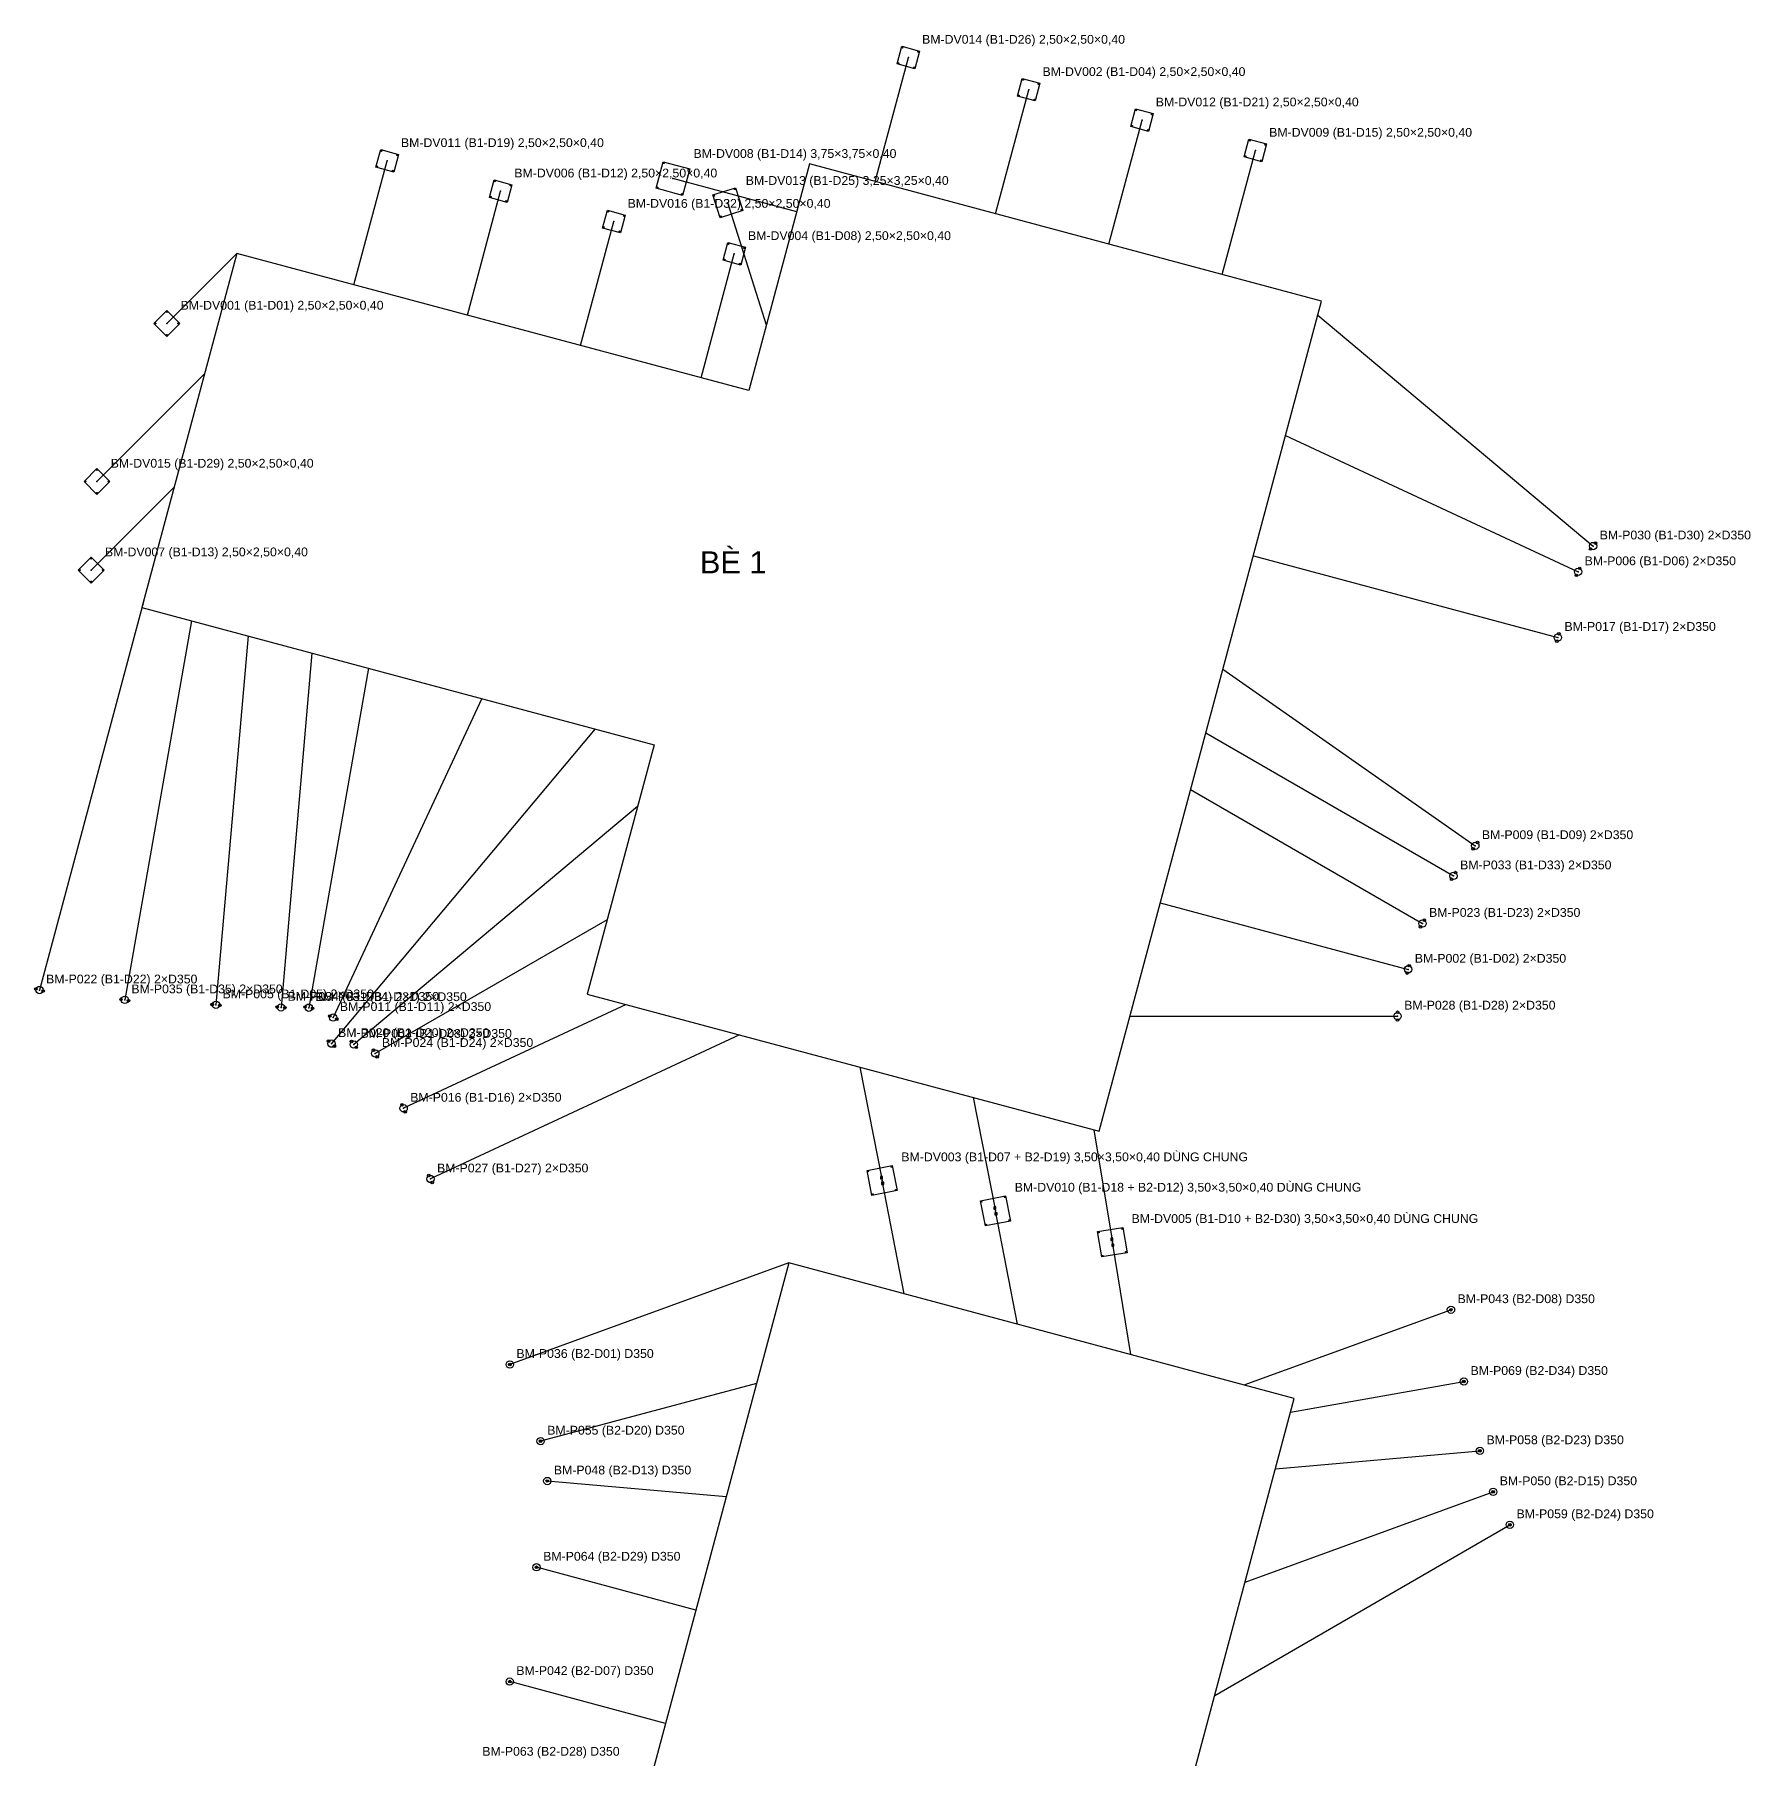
# Model space of a CAD drawing. Header units: metres. Extents: x -627 to 930, y -69 to 633.
# Drawn here: x -152 to 82, y 397.9 to 633 of the extents above; entities that cross this region are included whole.
import ezdxf

# ---------------------------------------------------------------- set-up
doc = ezdxf.new("R2010")
doc.units = ezdxf.units.M
for name, color, linetype in [('01_BE_PIN', 4, 'CONTINUOUS'), ('02_DAY_NEO_BO', 3, 'CONTINUOUS'), ('03_DAY_NEO_DAY', 1, 'CONTINUOUS'), ('04_COC_KHOAN_NHOI_BO', 2, 'CONTINUOUS'), ('05_DE_NEO_VIT_XOAN', 6, 'CONTINUOUS'), ('06_TOA_DO_TEXT', 7, 'CONTINUOUS')]:
    doc.layers.add(name, color=color, linetype=linetype)
doc.styles.add('VN', font='arial.ttf')

msp = doc.modelspace()

# ---------------------------------------------------------------- linework, layer by layer
at = {"layer": '01_BE_PIN'}
for p, q in [((-46.317, 615.327), (-54.6, 584.415)), ((23.495, 596.621), (-46.317, 615.327)), ((-124.433, 603.126), (-137.374, 554.83)), ((-54.6, 584.415), (-124.433, 603.126)), ((-6.839, 483.415), (23.495, 596.621)), ((-137.374, 554.83), (-67.541, 536.118)), ((-67.541, 536.118), (-76.651, 502.121)), ((-76.651, 502.121), (-6.839, 483.415)), ((-49.147, 465.447), (-77.617, 359.195)), ((19.771, 446.981), (-49.147, 465.447)), ((-19.57, 300.16), (19.771, 446.981))]:
    msp.add_line(p, q, dxfattribs=at)
at = {"layer": '02_DAY_NEO_BO'}
for p, q in [((22.99, 594.72), (60.52, 563.22)), ((18.59, 578.3), (58.47, 559.7)), ((14.19, 561.88), (55.72, 550.75)), ((-137.12, 555.8), (-151.35, 502.67)), ((-130.61, 553.02), (-139.72, 501.32)), ((-122.88, 550.95), (-127.28, 500.64)), ((-114.19, 548.62), (-118.41, 500.3)), ((-106.46, 546.55), (-114.62, 500.26)), ((10.04, 546.42), (44.46, 522.35)), ((-91.01, 542.41), (-111.29, 498.91)), ((-75.55, 538.27), (-111.53, 495.36)), ((7.72, 537.73), (41.49, 518.23)), ((5.64, 530), (37.25, 511.75)), ((-69.79, 527.71), (-108.47, 495.25)), ((1.5, 514.55), (35.31, 505.49)), ((-73.94, 512.26), (-105.55, 494.01)), ((-71.33, 500.7), (-101.69, 486.54)), ((-2.64, 499.09), (33.86, 499.11)), ((-55.88, 496.55), (-98.03, 476.9)), ((-49.15, 465.45), (-87.21, 451.6)), ((12.95, 448.81), (41.14, 459.07)), ((19.27, 445.11), (42.91, 449.28)), ((-53.55, 449.03), (-83.01, 441.14)), ((17.2, 437.38), (45.09, 439.83)), ((-57.69, 433.57), (-82.1, 435.71)), ((13.06, 421.93), (46.89, 434.24)), ((8.92, 406.47), (49.18, 429.74)), ((-61.83, 418.12), (-83.56, 423.95)), ((-65.97, 402.66), (-87.22, 408.36))]:
    msp.add_line(p, q, dxfattribs=at)
at = {"layer": '03_DAY_NEO_DAY'}
for p, q in [((-37.39, 612.94), (-32.86, 629.84)), ((-20.97, 608.54), (-16.44, 625.44)), ((-5.51, 604.39), (-0.99, 621.3)), ((9.94, 600.25), (14.47, 617.16)), ((-108.46, 598.85), (-103.93, 615.75)), ((-93, 594.7), (-88.47, 611.61)), ((-48.07, 608.8), (-64.97, 613.33)), ((-52.21, 593.34), (-57.47, 610.03)), ((-77.55, 590.56), (-73.02, 607.47)), ((-124.43, 603.13), (-133.98, 593.58)), ((-61.13, 586.16), (-56.6, 603.07)), ((-128.83, 586.71), (-143.51, 572.03)), ((-132.97, 571.25), (-144.29, 559.94)), ((-39.46, 492.15), (-36.44, 476.69)), ((-24, 488.01), (-20.98, 472.55)), ((-7.58, 483.61), (-5.04, 468.28)), ((-33.42, 461.23), (-36.44, 476.69)), ((-17.96, 457.09), (-20.98, 472.55)), ((-2.51, 452.95), (-5.04, 468.28))]:
    msp.add_line(p, q, dxfattribs=at)
at = {"layer": '04_COC_KHOAN_NHOI_BO'}
for centre, radius in [((60.182, 562.818), 0.175), ((60.52, 563.22), 0.5), ((60.858, 563.622), 0.175), ((58.47, 559.7), 0.5), ((58.692, 560.176), 0.175), ((58.248, 559.224), 0.175), ((55.72, 550.75), 0.5), ((55.584, 550.243), 0.175), ((55.856, 551.257), 0.175), ((44.46, 522.35), 0.5), ((44.159, 521.92), 0.175), ((44.761, 522.78), 0.175), ((41.49, 518.23), 0.5), ((41.227, 517.775), 0.175), ((41.753, 518.685), 0.175), ((37.25, 511.75), 0.5), ((36.988, 511.295), 0.175), ((37.512, 512.205), 0.175), ((35.31, 505.49), 0.5), ((35.446, 505.997), 0.175), ((-151.35, 502.67), 0.5), ((35.174, 504.983), 0.175), ((-151.857, 502.806), 0.175), ((-150.843, 502.534), 0.175), ((-140.237, 501.411), 0.175), ((-139.72, 501.32), 0.5), ((-139.203, 501.229), 0.175), ((-127.803, 500.686), 0.175), ((-127.28, 500.64), 0.5), ((-118.41, 500.3), 0.5), ((-126.757, 500.594), 0.175), ((-118.933, 500.346), 0.175), ((-117.887, 500.254), 0.175), ((-115.137, 500.351), 0.175), ((-114.62, 500.26), 0.5), ((-114.103, 500.169), 0.175), ((-111.766, 499.132), 0.175), ((-111.29, 498.91), 0.5), ((-110.814, 498.688), 0.175), ((33.86, 499.11), 0.5), ((33.86, 499.635), 0.175), ((33.86, 498.585), 0.175), ((-111.932, 495.697), 0.175), ((-111.53, 495.36), 0.5), ((-111.128, 495.023), 0.175), ((-108.807, 495.652), 0.175), ((-108.47, 495.25), 0.5), ((-108.133, 494.848), 0.175), ((-105.55, 494.01), 0.5), ((-105.812, 494.465), 0.175), ((-105.288, 493.555), 0.175), ((-101.69, 486.54), 0.5), ((-101.912, 487.016), 0.175), ((-101.468, 486.064), 0.175), ((-98.03, 476.9), 0.5), ((-98.252, 477.376), 0.175), ((-97.808, 476.424), 0.175), ((41.14, 459.07), 0.5), ((41.14, 459.07), 0.175), ((-87.21, 451.6), 0.5), ((-87.21, 451.6), 0.175), ((42.91, 449.28), 0.5), ((42.91, 449.28), 0.175), ((-83.01, 441.14), 0.5), ((-83.01, 441.14), 0.175), ((45.09, 439.83), 0.5), ((45.09, 439.83), 0.175), ((-82.1, 435.71), 0.5), ((-82.1, 435.71), 0.175), ((46.89, 434.24), 0.5), ((46.89, 434.24), 0.175), ((49.18, 429.74), 0.5), ((49.18, 429.74), 0.175), ((-83.56, 423.95), 0.5), ((-83.56, 423.95), 0.175), ((-87.22, 408.36), 0.5), ((-87.22, 408.36), 0.175)]:
    msp.add_circle(centre, radius, dxfattribs=at)
for p in [(60.52, 563.22), (58.47, 559.7), (55.72, 550.75), (44.46, 522.35), (41.49, 518.23), (37.25, 511.75), (35.31, 505.49), (-151.35, 502.67), (-139.72, 501.32), (-127.28, 500.64), (-118.41, 500.3), (-114.62, 500.26), (-111.29, 498.91), (33.86, 499.11), (-111.53, 495.36), (-108.47, 495.25), (-105.55, 494.01), (-101.69, 486.54), (-98.03, 476.9), (41.14, 459.07), (-87.21, 451.6), (42.91, 449.28), (-83.01, 441.14), (45.09, 439.83), (-82.1, 435.71), (46.89, 434.24), (49.18, 429.74), (-83.56, 423.95), (-87.22, 408.36)]:
    msp.add_point(p, dxfattribs=at)
at = {"layer": '05_DE_NEO_VIT_XOAN'}
for p, q in [((-34.391, 628.956), (-33.744, 631.371)), ((-33.744, 631.371), (-31.329, 630.724)), ((-31.329, 630.724), (-31.976, 628.309)), ((-31.976, 628.309), (-34.391, 628.956)), ((-17.971, 624.556), (-17.324, 626.971)), ((-17.324, 626.971), (-14.909, 626.324)), ((-14.909, 626.324), (-15.556, 623.909)), ((-15.556, 623.909), (-17.971, 624.556)), ((-2.521, 620.416), (-1.874, 622.831)), ((-1.874, 622.831), (0.541, 622.184)), ((0.541, 622.184), (-0.106, 619.769)), ((-0.106, 619.769), (-2.521, 620.416)), ((12.939, 616.276), (13.586, 618.691)), ((13.586, 618.691), (16.001, 618.044)), ((-105.461, 614.866), (-104.814, 617.281)), ((-104.814, 617.281), (-102.399, 616.634)), ((-102.399, 616.634), (-103.046, 614.219)), ((15.354, 615.629), (12.939, 616.276)), ((16.001, 618.044), (15.354, 615.629)), ((-103.046, 614.219), (-105.461, 614.866)), ((-67.266, 612.004), (-66.296, 615.626)), ((-66.296, 615.626), (-62.674, 614.656)), ((-62.674, 614.656), (-63.644, 611.034)), ((-90.001, 610.726), (-89.354, 613.141)), ((-89.354, 613.141), (-86.939, 612.494)), ((-86.939, 612.494), (-87.586, 610.079)), ((-63.644, 611.034), (-67.266, 612.004)), ((-59.508, 611.091), (-56.409, 612.068)), ((-56.409, 612.068), (-55.432, 608.969)), ((-87.586, 610.079), (-90.001, 610.726)), ((-74.551, 606.586), (-73.904, 609.001)), ((-73.904, 609.001), (-71.489, 608.354)), ((-58.531, 607.992), (-59.508, 611.091)), ((-55.432, 608.969), (-58.531, 607.992)), ((-72.136, 605.939), (-74.551, 606.586)), ((-71.489, 608.354), (-72.136, 605.939)), ((-58.131, 602.186), (-57.484, 604.601)), ((-57.484, 604.601), (-55.069, 603.954)), ((-55.716, 601.539), (-58.131, 602.186)), ((-55.069, 603.954), (-55.716, 601.539)), ((-135.748, 593.58), (-133.98, 595.348)), ((-133.98, 595.348), (-132.212, 593.58)), ((-133.98, 591.812), (-135.748, 593.58)), ((-132.212, 593.58), (-133.98, 591.812)), ((-145.278, 572.03), (-143.51, 573.798)), ((-143.51, 573.798), (-141.742, 572.03)), ((-143.51, 570.262), (-145.278, 572.03)), ((-141.742, 572.03), (-143.51, 570.262)), ((-146.058, 559.94), (-144.29, 561.708)), ((-144.29, 558.172), (-146.058, 559.94)), ((-144.29, 561.708), (-142.522, 559.94)), ((-142.522, 559.94), (-144.29, 558.172)), ((-38.494, 478.07), (-35.06, 478.744)), ((-37.82, 474.636), (-38.494, 478.07)), ((-35.06, 478.744), (-34.386, 475.31)), ((-34.386, 475.31), (-37.82, 474.636)), ((-36.367, 477.233), (-36.667, 477.233)), ((-36.667, 477.233), (-36.667, 476.933)), ((-36.667, 476.933), (-36.367, 476.933)), ((-36.213, 476.447), (-36.513, 476.447)), ((-36.513, 476.447), (-36.513, 476.147)), ((-36.513, 476.147), (-36.213, 476.147)), ((-36.367, 476.933), (-36.367, 477.233)), ((-36.213, 476.147), (-36.213, 476.447)), ((-23.034, 473.93), (-19.6, 474.604)), ((-22.36, 470.496), (-23.034, 473.93)), ((-20.907, 473.093), (-21.207, 473.093)), ((-21.207, 473.093), (-21.207, 472.793)), ((-21.207, 472.793), (-20.907, 472.793)), ((-20.907, 472.793), (-20.907, 473.093)), ((-19.6, 474.604), (-18.926, 471.17)), ((-18.926, 471.17), (-22.36, 470.496)), ((-20.753, 472.307), (-21.053, 472.307)), ((-21.053, 472.307), (-21.053, 472.007)), ((-21.053, 472.007), (-20.753, 472.007)), ((-20.753, 472.007), (-20.753, 472.307)), ((-7.052, 469.721), (-3.599, 470.292)), ((-3.599, 470.292), (-3.028, 466.839)), ((-6.481, 466.268), (-7.052, 469.721)), ((-4.955, 468.825), (-5.255, 468.825)), ((-5.255, 468.825), (-5.255, 468.525)), ((-5.255, 468.525), (-4.955, 468.525)), ((-4.825, 468.035), (-5.125, 468.035)), ((-5.125, 468.035), (-5.125, 467.735)), ((-4.955, 468.525), (-4.955, 468.825)), ((-4.825, 467.735), (-4.825, 468.035)), ((-3.028, 466.839), (-6.481, 466.268)), ((-5.125, 467.735), (-4.825, 467.735))]:
    msp.add_line(p, q, dxfattribs=at)
for centre in [(-33.638, 631.187), (-31.513, 630.618), (-34.207, 629.062), (-32.082, 628.493), (-17.218, 626.787), (-15.093, 626.218), (-17.787, 624.662), (-15.662, 624.093), (-1.768, 622.647), (0.357, 622.078), (-2.337, 620.522), (-0.212, 619.953), (13.692, 618.507), (-104.708, 617.097), (-102.583, 616.528), (13.123, 616.382), (15.817, 617.938), (-105.277, 614.972), (-103.152, 614.403), (-66.19, 615.443), (-62.857, 614.55), (15.248, 615.813), (-89.248, 612.957), (-87.123, 612.388), (-67.083, 612.11), (-56.507, 611.88), (-89.817, 610.832), (-87.692, 610.263), (-63.75, 611.217), (-59.32, 610.993), (-55.62, 609.067), (-74.367, 606.692), (-73.798, 608.817), (-71.673, 608.248), (-58.433, 608.18), (-72.242, 606.123), (-57.378, 604.417), (-57.947, 602.292), (-55.253, 603.848), (-55.822, 601.723), (-133.98, 595.136), (-135.536, 593.58), (-132.424, 593.58), (-133.98, 592.024), (-145.066, 572.03), (-143.51, 573.586), (-141.954, 572.03), (-143.51, 570.474), (-145.846, 559.94), (-144.29, 561.496), (-142.734, 559.94), (-144.29, 558.384), (-38.318, 477.952), (-35.178, 478.568), (-34.562, 475.428), (-37.702, 474.812), (-22.858, 473.812), (-19.718, 474.428), (-22.242, 470.672), (-19.102, 471.288), (-6.88, 469.597), (-3.723, 470.12), (-6.357, 466.44), (-3.2, 466.963)]:
    msp.add_circle(centre, 0.06, dxfattribs=at)
for p in [(-32.86, 629.84), (-16.44, 625.44), (-0.99, 621.3), (14.47, 617.16), (-103.93, 615.75), (-88.47, 611.61), (-64.97, 613.33), (-57.47, 610.03), (-73.02, 607.47), (-56.6, 603.07), (-133.98, 593.58), (-143.51, 572.03), (-144.29, 559.94), (-36.44, 476.69), (-20.98, 472.55), (-5.04, 468.28)]:
    msp.add_point(p, dxfattribs=at)

# ---------------------------------------------------------------- texts
at = {"layer": '01_BE_PIN', "style": 'VN'}
msp.add_text('BÈ 1', height=3, dxfattribs=at).set_placement((-61.283, 559.497))
at = {"layer": '06_TOA_DO_TEXT', "style": 'VN'}
for s, p in [('BM-DV014 (B1-D26) 2,50×2,50×0,40', (-30.985, 631.715)), ('BM-DV002 (B1-D04) 2,50×2,50×0,40', (-14.565, 627.315)), ('BM-DV012 (B1-D21) 2,50×2,50×0,40', (0.885, 623.175)), ('BM-DV011 (B1-D19) 2,50×2,50×0,40', (-102.055, 617.625)), ('BM-DV009 (B1-D15) 2,50×2,50×0,40', (16.345, 619.035)), ('BM-DV008 (B1-D14) 3,75×3,75×0,40', (-62.157, 616.143)), ('BM-DV006 (B1-D12) 2,50×2,50×0,40', (-86.595, 613.485)), ('BM-DV013 (B1-D25) 3,25×3,25×0,40', (-55.032, 612.468)), ('BM-DV016 (B1-D32) 2,50×2,50×0,40', (-71.145, 609.345)), ('BM-DV004 (B1-D08) 2,50×2,50×0,40', (-54.725, 604.945)), ('BM-DV001 (B1-D01) 2,50×2,50×0,40', (-132.105, 595.455)), ('BM-DV015 (B1-D29) 2,50×2,50×0,40', (-141.635, 573.905)), ('BM-P030 (B1-D30) 2×D350', (61.42, 564.12)), ('BM-DV007 (B1-D13) 2,50×2,50×0,40', (-142.415, 561.815)), ('BM-P006 (B1-D06) 2×D350', (59.37, 560.6)), ('BM-P017 (B1-D17) 2×D350', (56.62, 551.65)), ('BM-P009 (B1-D09) 2×D350', (45.36, 523.25)), ('BM-P033 (B1-D33) 2×D350', (42.39, 519.13)), ('BM-P023 (B1-D23) 2×D350', (38.15, 512.65)), ('BM-P002 (B1-D02) 2×D350', (36.21, 506.39)), ('BM-P022 (B1-D22) 2×D350', (-150.45, 503.57)), ('BM-P035 (B1-D35) 2×D350', (-138.82, 502.22)), ('BM-P005 (B1-D05) 2×D350', (-126.38, 501.54)), ('BM-P034 (B1-D34) 2×D350', (-117.51, 501.2)), ('BM-P031 (B1-D31) 2×D350', (-113.72, 501.16)), ('BM-P011 (B1-D11) 2×D350', (-110.39, 499.81)), ('BM-P028 (B1-D28) 2×D350', (34.76, 500.01)), ('BM-P020 (B1-D20) 2×D350', (-110.63, 496.26)), ('BM-P003 (B1-D03) 2×D350', (-107.57, 496.15)), ('BM-P024 (B1-D24) 2×D350', (-104.65, 494.91)), ('BM-P016 (B1-D16) 2×D350', (-100.79, 487.44)), ('BM-DV003 (B1-D07 + B2-D19) 3,50×3,50×0,40 DÙNG CHUNG', (-33.815, 479.315)), ('BM-P027 (B1-D27) 2×D350', (-97.13, 477.8)), ('BM-DV010 (B1-D18 + B2-D12) 3,50×3,50×0,40 DÙNG CHUNG', (-18.355, 475.175)), ('BM-DV005 (B1-D10 + B2-D30) 3,50×3,50×0,40 DÙNG CHUNG', (-2.415, 470.905)), ('BM-P043 (B2-D08) D350', (42.04, 459.97)), ('BM-P036 (B2-D01) D350', (-86.31, 452.5)), ('BM-P069 (B2-D34) D350', (43.81, 450.18)), ('BM-P055 (B2-D20) D350', (-82.11, 442.04)), ('BM-P058 (B2-D23) D350', (45.99, 440.73)), ('BM-P048 (B2-D13) D350', (-81.2, 436.61)), ('BM-P050 (B2-D15) D350', (47.79, 435.14)), ('BM-P059 (B2-D24) D350', (50.08, 430.64)), ('BM-P064 (B2-D29) D350', (-82.66, 424.85)), ('BM-P042 (B2-D07) D350', (-86.32, 409.26)), ('BM-P063 (B2-D28) D350', (-90.96, 398.25))]:
    msp.add_text(s, height=1.2, dxfattribs=at).set_placement(p)

doc.saveas('drawing.dxf')
